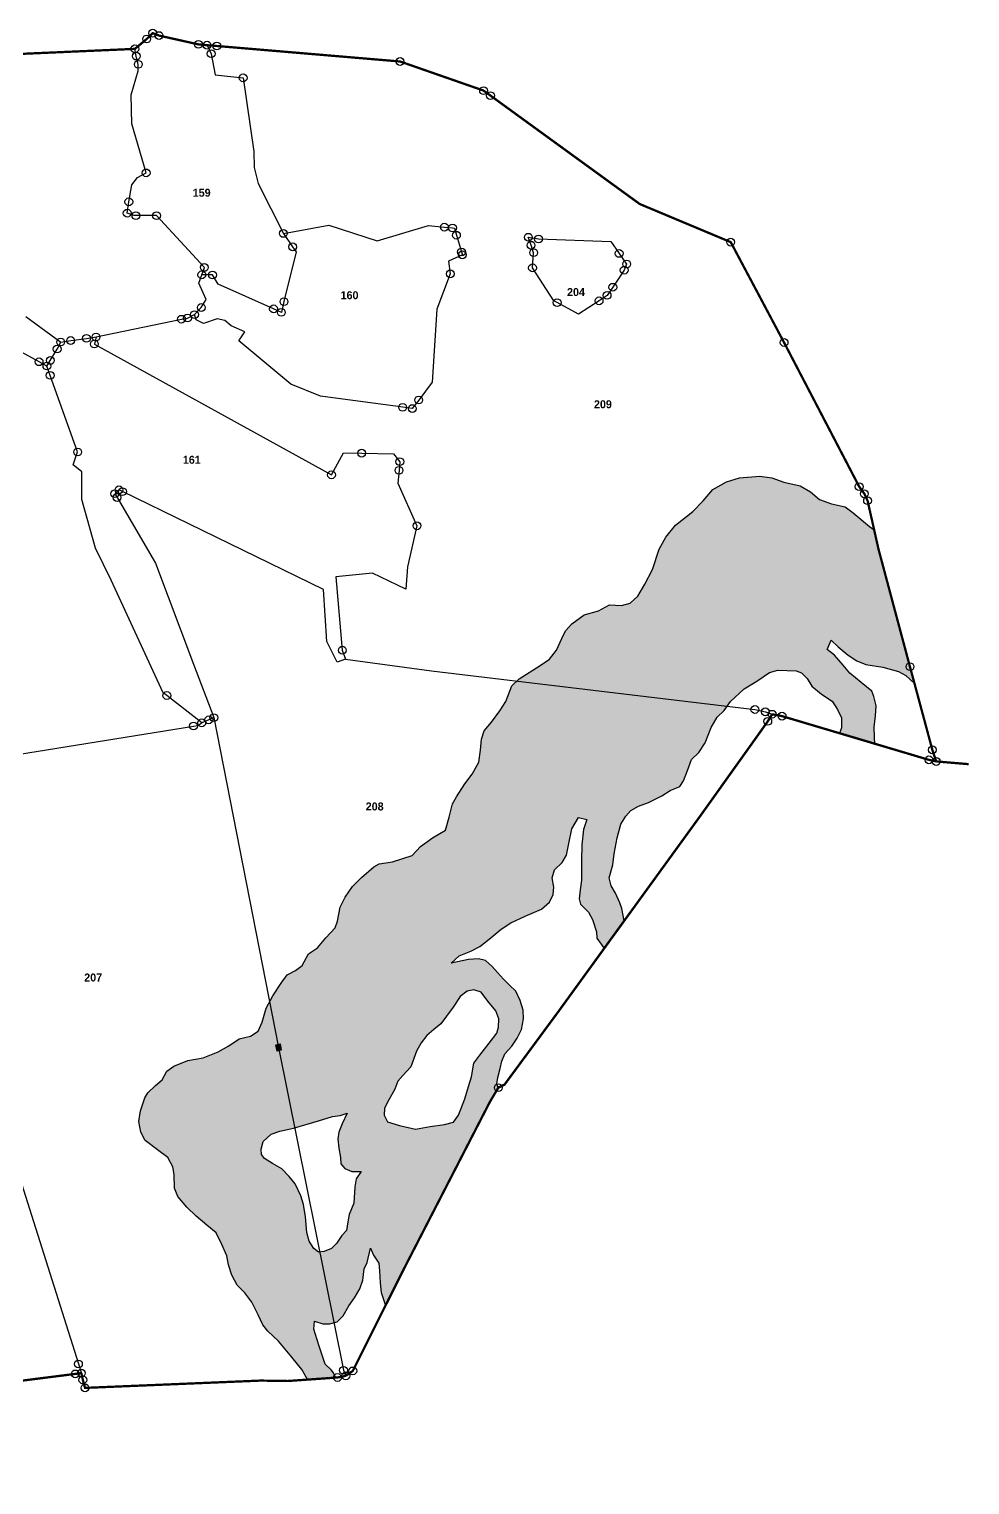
# Model space of a CAD drawing. Header units: metres. Extents: x 260330 to 264311, y 2217268 to 2221292.
# Drawn here: x 263372 to 264311, y 2217397 to 2218853 of the extents above; entities that cross this region are included whole.
import ezdxf

# ---------------------------------------------------------------- set-up
doc = ezdxf.new("R2010")
doc.units = ezdxf.units.M
doc.header["$MEASUREMENT"] = 0
doc.linetypes.add('DIVIDE', pattern=[1.25, 0.5, -0.25, 0, -0.25, 0, -0.25])
for name, color, linetype in [('C-BRDG-FOUNDATION', 2, 'Continuous'), ('POLY_HATCH', 12, 'Continuous'), ('POLY_PARCEL', 6, 'Continuous'), ('SYM_STONE', 1, 'Continuous'), ('V_BOUND_LINE', 7, 'Continuous'), ('V_DIVIDE_LINE', 7, 'DIVIDE')]:
    doc.layers.add(name, color=color, linetype=linetype)
doc.styles.add('TEXT_MAP', font='', dxfattribs={"height": 2.5})
doc.styles.get('TEXT_MAP').set_extended_font_data('Kruti Dev 050')

# ---------------------------------------------------------------- blocks, each defined once
blk = doc.blocks.new('STONE')
blk.add_circle((0, 0), 0.851)
blk = doc.blocks.new('STONESQUAREFILLED')
blk.add_hatch(color=256).paths.add_polyline_path([(0.7, -0.48), (0.7, 0.48), (-0.7, 0.48), (-0.7, -0.48)])
blk.add_lwpolyline([(-0.7, 0.48), (0.7, 0.48), (0.7, -0.48), (-0.7, -0.48)], close=True)

msp = doc.modelspace()

# ---------------------------------------------------------------- hatches: boundary and pattern name
at = {"layer": 'POLY_HATCH'}
h = msp.add_hatch(dxfattribs=at)
h.set_pattern_fill('ZIGZAG', color=256, style=0)
h.set_pattern_definition([(0, (0, 0), (3.175, 3.175), [3.175, -3.175]), (90, (3.175, 0), (-3.175, 3.175), [3.175, -3.175])])
h.paths.add_polyline_path([(264058.8, 2218164.8), (264066.1, 2218171.4), (264072.4, 2218180.4), (264085.8, 2218193.2), (264098.5, 2218200.7), (264111.1, 2218209.4), (264119.4, 2218211.9), (264138, 2218211), (264143.2, 2218209), (264148.7, 2218203.5), (264153.6, 2218195.7), (264163.1, 2218187.7), (264173.9, 2218180.8), (264179.3, 2218172.3), (264183, 2218164), (264183.2, 2218157.6), (264183.1, 2218154.1), (264181.1, 2218148.7), (264216.4, 2218138.2), (264216.1, 2218144.5), (264215.7, 2218154.9), (264217.2, 2218166.2), (264217.7, 2218176.1), (264215.4, 2218185.3), (264213.4, 2218190.8), (264202.9, 2218199.5), (264191.6, 2218208.7), (264184.7, 2218216.7), (264176.1, 2218226.6), (264168.7, 2218232.4), (264172.8, 2218241.8), (264179.7, 2218235.1), (264189.7, 2218226.9), (264198.5, 2218221), (264207.4, 2218217.4), (264224.5, 2218214.8), (264240.2, 2218210.4), (264247.3, 2218206.4), (264256.1, 2218198.4), (264252.3, 2218212.4), (264251.5, 2218215.3), (264220.1, 2218332.8), (264215.7, 2218352.2), (264211, 2218355.5), (264194.7, 2218369.2), (264186.7, 2218375.1), (264173, 2218378), (264161.1, 2218382.3), (264152.3, 2218390), (264142, 2218396), (264125.6, 2218399.6), (264113.4, 2218403.9), (264101.6, 2218405.8), (264081.3, 2218404), (264068.2, 2218400.1), (264054.5, 2218392.5), (264044.8, 2218381), (264034.6, 2218370.5), (264017.4, 2218356.6), (264007.6, 2218344.7), (264001, 2218332.6), (263994.4, 2218312.5), (263986.8, 2218297.8), (263979.8, 2218285.7), (263972.1, 2218278.7), (263963.3, 2218276.4), (263951.3, 2218277), (263940.5, 2218271.1), (263926.1, 2218267.2), (263913.7, 2218258.1), (263907.3, 2218251.1), (263903.8, 2218243.5), (263898.6, 2218231.8), (263891.3, 2218222.9), (263882.1, 2218216.3), (263861.3, 2218203.1), (263854, 2218196.1), (263847.8, 2218180.3), (263841.8, 2218171), (263833.4, 2218159.9), (263826.1, 2218151.1), (263823.4, 2218142.9), (263822.4, 2218131.9), (263820.9, 2218119.9), (263814.3, 2218107.8), (263807, 2218098.1), (263798.5, 2218085.2), (263794.5, 2218078), (263791.1, 2218064.9), (263787.7, 2218051.7), (263774.5, 2218044.1), (263762.6, 2218035.5), (263754.2, 2218026.5), (263734.6, 2218020.1), (263721.2, 2218018), (263716, 2218015), (263703.5, 2218004.6), (263694.8, 2217995.4), (263687.4, 2217984.7), (263682.3, 2217974.9), (263679.8, 2217960.8), (263677.2, 2217954), (263668, 2217944.3), (263659.6, 2217934.2), (263650.6, 2217928), (263644.5, 2217916.4), (263637.8, 2217911.6), (263629.3, 2217907), (263623.4, 2217899), (263615, 2217886.1), (263608.4, 2217874), (263604.5, 2217860), (263600.4, 2217851), (263592.8, 2217845.9), (263581.6, 2217843.2), (263571, 2217836.2), (263560.6, 2217830.2), (263545.6, 2217824.1), (263530.3, 2217821.6), (263516.3, 2217815.9), (263509.1, 2217810.7), (263504.6, 2217802.2), (263497.9, 2217796.5), (263490.2, 2217789.1), (263487.2, 2217784.2), (263482.8, 2217771.1), (263481.4, 2217760.6), (263483.2, 2217750), (263487.4, 2217741.5), (263499.8, 2217732.2), (263510.1, 2217724.6), (263515.1, 2217715.1), (263516.6, 2217707.7), (263516.9, 2217693.9), (263520.1, 2217685.5), (263529.3, 2217675), (263538.5, 2217665.8), (263549.1, 2217657), (263558.4, 2217649.2), (263564.2, 2217637.4), (263569.2, 2217626.2), (263570.7, 2217617.2), (263574.3, 2217606.9), (263579.3, 2217597), (263587.2, 2217589.3), (263594.1, 2217579.8), (263600.4, 2217567.1), (263605, 2217557.2), (263610.2, 2217551), (263620.7, 2217540.8), (263634.2, 2217525), (263644.2, 2217512.6), (263649.8, 2217502.5), (263677.6, 2217504.5), (263675.7, 2217509.3), (263673.2, 2217512.1), (263667.5, 2217517.8), (263664.7, 2217526), (263660.9, 2217537), (263656.2, 2217552.9), (263656.6, 2217561), (263665.1, 2217558.4), (263671.6, 2217558.1), (263679.3, 2217560.4), (263685.5, 2217566.1), (263690.9, 2217576.1), (263696.7, 2217584.4), (263702, 2217593.4), (263705.1, 2217601.9), (263706.2, 2217613.2), (263709.2, 2217619.5), (263712.6, 2217633.9), (263715.5, 2217626.8), (263721.1, 2217618.9), (263721.8, 2217611.3), (263722.3, 2217599.4), (263723.4, 2217589.6), (263727.8, 2217576.7), (263745.2, 2217611.6), (263832, 2217780.3), (263840.3, 2217794.3), (263838.7, 2217798.2), (263839.8, 2217804.4), (263842.3, 2217813.4), (263843.9, 2217820.8), (263846.8, 2217828.2), (263853.8, 2217835.8), (263859.2, 2217843.9), (263863.4, 2217852.4), (263865.6, 2217863.1), (263865.2, 2217871.9), (263862.3, 2217881.4), (263857.7, 2217890.7), (263851.4, 2217896.9), (263845.4, 2217903), (263839.5, 2217909.6), (263834.3, 2217915.6), (263827.5, 2217921.4), (263820.5, 2217923), (263810.5, 2217922.6), (263793.2, 2217918.9), (263801.1, 2217926), (263813, 2217930.8), (263822, 2217935.4), (263831.1, 2217942.9), (263843.2, 2217952.7), (263852.7, 2217959.3), (263867.2, 2217965.7), (263883.4, 2217972.8), (263891.3, 2217979.7), (263895, 2217987.5), (263895.8, 2217994.9), (263894.2, 2218004.2), (263896.6, 2218012), (263904.1, 2218019.5), (263908.6, 2218026.8), (263910.8, 2218038.4), (263913.7, 2218053.2), (263920.5, 2218064.3), (263928.7, 2218062.6), (263925.3, 2218052.4), (263923.7, 2218037), (263923.4, 2218021.5), (263923.3, 2218001.9), (263922, 2217992), (263921.1, 2217983.3), (263922.5, 2217977.8), (263930.5, 2217969.9), (263934.3, 2217962.6), (263938.3, 2217950.3), (263938.9, 2217943.9), (263943.1, 2217937.9), (263946, 2217933.5), (263966.1, 2217961.2), (263963.7, 2217973.4), (263961.7, 2217979.3), (263957.5, 2217988.9), (263953.2, 2217996.1), (263951.2, 2218004.3), (263954.8, 2218017), (263955.9, 2218028), (263959, 2218044.1), (263962.6, 2218057.9), (263967.6, 2218065.9), (263972.6, 2218071.4), (263980.4, 2218075.7), (263990.4, 2218079.3), (264003.6, 2218086.2), (264012.1, 2218091.3), (264021.6, 2218095.5), (264025.4, 2218101.1), (264029.4, 2218111.4), (264033.4, 2218122.3), (264040.8, 2218129.5), (264047.1, 2218139.1), (264053.1, 2218154.6)])
h.paths.add_polyline_path([(263823.2, 2217890), (263829.7, 2217880.9), (263838, 2217871.2), (263840.9, 2217863.2), (263840.5, 2217854.9), (263838.8, 2217849), (263831.3, 2217839), (263821.9, 2217827), (263816, 2217818.9), (263813.5, 2217805.2), (263810.7, 2217795.6), (263806.9, 2217783.3), (263800.5, 2217766.9), (263795.5, 2217759.8), (263786.6, 2217757.4), (263772.2, 2217755.4), (263757.7, 2217752.8), (263741.7, 2217756.4), (263729.8, 2217760.2), (263726.4, 2217766.8), (263726.8, 2217773.8), (263730.9, 2217782.3), (263736.9, 2217792.7), (263740.1, 2217800.9), (263745, 2217806.6), (263752.8, 2217815.1), (263758.7, 2217830.7), (263763.3, 2217839.2), (263768.8, 2217846.4), (263776, 2217852.5), (263782.8, 2217858.2), (263788.7, 2217865.8), (263795.1, 2217874.7), (263802.1, 2217885.5), (263809.3, 2217890.7), (263815.9, 2217892.2)], flags=16)
h.paths.add_polyline_path([(263689.2, 2217768.7), (263684.4, 2217758.3), (263681.1, 2217750), (263679.9, 2217743.3), (263681.1, 2217733.9), (263682.8, 2217724.4), (263682.9, 2217718.1), (263686.9, 2217713.6), (263694, 2217710.7), (263703.4, 2217710.7), (263698.3, 2217703.3), (263697.1, 2217695.3), (263695.9, 2217678.8), (263691.5, 2217667.4), (263689.9, 2217660.3), (263688.6, 2217651.4), (263684.1, 2217646.5), (263678.6, 2217638.7), (263673.7, 2217633.4), (263666.3, 2217630.4), (263660.8, 2217629.8), (263655.9, 2217633.5), (263651.5, 2217640.9), (263649, 2217649.5), (263647.6, 2217665.3), (263645.7, 2217677.7), (263643.1, 2217686.3), (263637.3, 2217698.2), (263631.3, 2217705.7), (263624, 2217713.3), (263614.9, 2217718.4), (263606.6, 2217723.5), (263603.9, 2217727.4), (263603.3, 2217733), (263605.3, 2217740.5), (263613.3, 2217747.8), (263622, 2217750.8), (263635.7, 2217753.9), (263660.7, 2217761.2), (263674.6, 2217765.6), (263682.2, 2217766.5)], flags=16)

# ---------------------------------------------------------------- linework, layer by layer
at = {"layer": 'POLY_HATCH', "flags": 128}
for points in [[(263649.8, 2217502.5), (263644.2, 2217512.6), (263634.2, 2217525), (263620.7, 2217540.8), (263610.2, 2217551), (263605, 2217557.2), (263600.4, 2217567.1), (263594.1, 2217579.8), (263587.2, 2217589.3), (263579.3, 2217597), (263574.3, 2217606.9), (263570.7, 2217617.2), (263569.2, 2217626.2), (263564.2, 2217637.4), (263558.4, 2217649.2), (263549.1, 2217657), (263538.5, 2217665.8), (263529.3, 2217675), (263520.1, 2217685.5), (263516.9, 2217693.9), (263516.6, 2217707.7), (263515.1, 2217715.1), (263510.1, 2217724.6), (263499.8, 2217732.2), (263487.4, 2217741.5), (263483.2, 2217750), (263481.4, 2217760.6), (263482.8, 2217771.1), (263487.2, 2217784.2), (263490.2, 2217789.1), (263497.9, 2217796.5), (263504.6, 2217802.2), (263509.1, 2217810.7), (263516.3, 2217815.9), (263530.3, 2217821.6), (263545.6, 2217824.1), (263560.6, 2217830.2), (263571, 2217836.2), (263581.6, 2217843.2), (263592.8, 2217845.9), (263600.4, 2217851), (263604.5, 2217860), (263608.4, 2217874), (263615, 2217886.1), (263623.4, 2217899), (263629.3, 2217907), (263637.8, 2217911.6), (263644.5, 2217916.4), (263650.6, 2217928), (263659.6, 2217934.2), (263668, 2217944.3), (263677.2, 2217954), (263679.8, 2217960.8), (263682.3, 2217974.9), (263687.4, 2217984.7), (263694.8, 2217995.4), (263703.5, 2218004.6), (263716, 2218015), (263721.2, 2218018), (263734.6, 2218020.1), (263754.2, 2218026.5), (263762.6, 2218035.5), (263774.5, 2218044.1), (263787.7, 2218051.7), (263791.1, 2218064.9), (263794.5, 2218078), (263798.5, 2218085.2), (263807, 2218098.1), (263814.3, 2218107.8), (263820.9, 2218119.9), (263822.4, 2218131.9), (263823.4, 2218142.9), (263826.1, 2218151.1), (263833.4, 2218159.9), (263841.8, 2218171), (263847.8, 2218180.3), (263854, 2218196.1), (263861.3, 2218203.1), (263882.1, 2218216.3), (263891.3, 2218222.9), (263898.6, 2218231.8), (263903.8, 2218243.5), (263907.3, 2218251.1), (263913.7, 2218258.1), (263926.1, 2218267.2), (263940.5, 2218271.1), (263951.3, 2218277), (263963.3, 2218276.4), (263972.1, 2218278.7), (263979.8, 2218285.7), (263986.8, 2218297.8), (263994.4, 2218312.5), (264001, 2218332.6), (264007.6, 2218344.7), (264017.4, 2218356.6), (264034.6, 2218370.5), (264044.8, 2218381), (264054.5, 2218392.5), (264068.2, 2218400.1), (264081.3, 2218404), (264101.6, 2218405.8), (264113.4, 2218403.9), (264125.6, 2218399.6), (264142, 2218396), (264152.3, 2218390), (264161.1, 2218382.3), (264173, 2218378), (264186.7, 2218375.1), (264194.7, 2218369.2), (264211, 2218355.5), (264215.7, 2218352.2)], [(264216.4, 2218138.2), (264216.1, 2218144.5), (264215.7, 2218154.9), (264217.2, 2218166.2), (264217.7, 2218176.1), (264215.4, 2218185.3), (264213.4, 2218190.8), (264202.9, 2218199.5), (264191.6, 2218208.7), (264184.7, 2218216.7), (264176.1, 2218226.6), (264168.7, 2218232.4), (264172.8, 2218241.8), (264179.7, 2218235.1), (264189.7, 2218226.9), (264198.5, 2218221), (264207.4, 2218217.4), (264224.5, 2218214.8), (264240.2, 2218210.4), (264247.3, 2218206.4), (264256.1, 2218198.4)], [(263966.1, 2217961.2), (263963.7, 2217973.4), (263961.7, 2217979.3), (263957.5, 2217988.9), (263953.2, 2217996.1), (263951.2, 2218004.3), (263954.8, 2218017), (263955.9, 2218028), (263959, 2218044.1), (263962.6, 2218057.9), (263967.6, 2218065.9), (263972.6, 2218071.4), (263980.4, 2218075.7), (263990.4, 2218079.3), (264003.6, 2218086.2), (264012.1, 2218091.3), (264021.6, 2218095.5), (264025.4, 2218101.1), (264029.4, 2218111.4), (264033.4, 2218122.3), (264040.8, 2218129.5), (264047.1, 2218139.1), (264053.1, 2218154.6), (264058.8, 2218164.8), (264066.1, 2218171.4), (264072.4, 2218180.4), (264085.8, 2218193.2), (264098.5, 2218200.7), (264111.1, 2218209.4), (264119.4, 2218211.9), (264138, 2218211), (264143.2, 2218209), (264148.7, 2218203.5), (264153.6, 2218195.7), (264163.1, 2218187.7), (264173.9, 2218180.8), (264179.3, 2218172.3), (264183, 2218164), (264183.2, 2218157.6), (264183.1, 2218154.1), (264181.1, 2218148.7)], [(263840.3, 2217794.3), (263838.7, 2217798.2), (263839.8, 2217804.4), (263842.3, 2217813.4), (263843.9, 2217820.8), (263846.8, 2217828.2), (263853.8, 2217835.8), (263859.2, 2217843.9), (263863.4, 2217852.4), (263865.6, 2217863.1), (263865.2, 2217871.9), (263862.3, 2217881.4), (263857.7, 2217890.7), (263851.4, 2217896.9), (263845.4, 2217903), (263839.5, 2217909.6), (263834.3, 2217915.6), (263827.5, 2217921.4), (263820.5, 2217923), (263810.5, 2217922.6), (263793.2, 2217918.9), (263801.1, 2217926), (263813, 2217930.8), (263822, 2217935.4), (263831.1, 2217942.9), (263843.2, 2217952.7), (263852.7, 2217959.3), (263867.2, 2217965.7), (263883.4, 2217972.8), (263891.3, 2217979.7), (263895, 2217987.5), (263895.8, 2217994.9), (263894.2, 2218004.2), (263896.6, 2218012), (263904.1, 2218019.5), (263908.6, 2218026.8), (263910.8, 2218038.4), (263913.7, 2218053.2), (263920.5, 2218064.3), (263928.7, 2218062.6), (263925.3, 2218052.4), (263923.7, 2218037), (263923.4, 2218021.5), (263923.3, 2218001.9), (263922, 2217992), (263921.1, 2217983.3), (263922.5, 2217977.8), (263930.5, 2217969.9), (263934.3, 2217962.6), (263938.3, 2217950.3), (263938.9, 2217943.9), (263943.1, 2217937.9), (263946, 2217933.5)], [(263677.6, 2217504.5), (263675.7, 2217509.3), (263673.2, 2217512.1), (263667.5, 2217517.8), (263664.7, 2217526), (263660.9, 2217537), (263656.2, 2217552.9), (263656.6, 2217561), (263665.1, 2217558.4), (263671.6, 2217558.1), (263679.3, 2217560.4), (263685.5, 2217566.1), (263690.9, 2217576.1), (263696.7, 2217584.4), (263702, 2217593.4), (263705.1, 2217601.9), (263706.2, 2217613.2), (263709.2, 2217619.5), (263712.6, 2217633.9), (263715.5, 2217626.8), (263721.1, 2217618.9), (263721.8, 2217611.3), (263722.3, 2217599.4), (263723.4, 2217589.6), (263727.8, 2217576.7)]]:
    msp.add_lwpolyline(points, dxfattribs=at)
for points in [[(263752.8, 2217815.1), (263745, 2217806.6), (263740.1, 2217800.9), (263736.9, 2217792.7), (263730.9, 2217782.3), (263726.8, 2217773.8), (263726.4, 2217766.8), (263729.8, 2217760.2), (263741.7, 2217756.4), (263757.7, 2217752.8), (263772.2, 2217755.4), (263786.6, 2217757.4), (263795.5, 2217759.8), (263800.5, 2217766.9), (263806.9, 2217783.3), (263810.7, 2217795.6), (263813.5, 2217805.2), (263816, 2217818.9), (263821.9, 2217827), (263831.3, 2217839), (263838.8, 2217849), (263840.5, 2217854.9), (263840.9, 2217863.2), (263838, 2217871.2), (263829.7, 2217880.9), (263823.2, 2217890), (263815.9, 2217892.2), (263809.3, 2217890.7), (263802.1, 2217885.5), (263795.1, 2217874.7), (263788.7, 2217865.8), (263782.8, 2217858.2), (263776, 2217852.5), (263768.8, 2217846.4), (263763.3, 2217839.2), (263758.7, 2217830.7)], [(263689.2, 2217768.7), (263684.4, 2217758.3), (263681.1, 2217750), (263679.9, 2217743.3), (263681.1, 2217733.9), (263682.8, 2217724.4), (263682.9, 2217718.1), (263686.9, 2217713.6), (263694, 2217710.7), (263703.4, 2217710.7), (263698.3, 2217703.3), (263697.1, 2217695.3), (263695.9, 2217678.8), (263691.5, 2217667.4), (263689.9, 2217660.3), (263688.6, 2217651.4), (263684.1, 2217646.5), (263678.6, 2217638.7), (263673.7, 2217633.4), (263666.3, 2217630.4), (263660.8, 2217629.8), (263655.9, 2217633.5), (263651.5, 2217640.9), (263649, 2217649.5), (263647.6, 2217665.3), (263645.7, 2217677.7), (263643.1, 2217686.3), (263637.3, 2217698.2), (263631.3, 2217705.7), (263624, 2217713.3), (263614.9, 2217718.4), (263606.6, 2217723.5), (263603.9, 2217727.4), (263603.3, 2217733), (263605.3, 2217740.5), (263613.3, 2217747.8), (263622, 2217750.8), (263635.7, 2217753.9), (263660.7, 2217761.2), (263674.6, 2217765.6), (263682.2, 2217766.5)]]:
    msp.add_lwpolyline(points, close=True, dxfattribs=at)
at = {"layer": 'POLY_PARCEL', "ltscale": 10, "flags": 128}
for points in [[(263544.1, 2218607), (263546.7, 2218614.4), (263498.9, 2218666.2), (263478.3, 2218666.2), (263476.6, 2218666.2), (263469.6, 2218668.7), (263471.2, 2218680), (263474.4, 2218697.1), (263479.8, 2218704.3), (263488.5, 2218708.9), (263474.1, 2218757.9), (263473.6, 2218786.9), (263480.7, 2218811), (263480.7, 2218817.4), (263478.7, 2218825.7), (263477.3, 2218832.9)], [(263549.4, 2218836.6), (263553.5, 2218828.1), (263557.6, 2218806.8), (263585.4, 2218803.9), (263596, 2218730.2), (263596.3, 2218714.3), (263600.3, 2218698.3), (263625.6, 2218648.4)], [(263625.6, 2218648.4), (263670.9, 2218656.5), (263719.4, 2218640.9), (263770.5, 2218656.3), (263786.5, 2218654.7), (263794.6, 2218653.9), (263796.4, 2218653.7), (263798.5, 2218646.6), (263803.6, 2218629.9), (263804.4, 2218627), (263790.6, 2218620.5), (263792.4, 2218608), (263779, 2218572.8), (263774.1, 2218499.6), (263760.8, 2218481.8), (263754.4, 2218473.3), (263744.8, 2218474.6), (263662.7, 2218485.8), (263633, 2218497.8), (263581, 2218541.1), (263587, 2218549.9), (263573.5, 2218556.1), (263567.3, 2218561.5), (263559.4, 2218562.9), (263545.7, 2218558.5), (263538.6, 2218562.1), (263536.9, 2218567.2)], [(263625.6, 2218648.4), (263634.9, 2218635), (263638.5, 2218630), (263626.2, 2218580.2), (263623.6, 2218569.5), (263615.8, 2218573), (263560.5, 2218597.8), (263554.9, 2218606.9), (263544.1, 2218607)], [(263961, 2218628.4), (263968.5, 2218617.8), (263966.1, 2218611.7), (263954.7, 2218594.6), (263949, 2218586.5), (263941, 2218581), (263920.4, 2218567.7), (263899.1, 2218579.2), (263895.9, 2218581), (263874.5, 2218614), (263875.6, 2218629.1), (263873, 2218636.6), (263870.3, 2218644.6), (263880.5, 2218642.9), (263952.7, 2218640.3), (263961, 2218628.4)], [(263536.9, 2218567.2), (263543.6, 2218574.3), (263548.5, 2218582.3), (263541.1, 2218598.6), (263544.1, 2218607)], [(263389.4, 2218515.8), (263381.6, 2218520.1), (263356.8, 2218533.8), (263345.9, 2218517), (263175.7, 2218554.1), (263164, 2218556.5)], [(263368.4, 2218565.3), (263403.2, 2218539.8)], [(263438.5, 2218544.9), (263523.8, 2218562.6), (263529.8, 2218563.8), (263536.9, 2218567.2)], [(263403.2, 2218539.8), (263413.2, 2218541.3), (263428.9, 2218543.5), (263438.5, 2218544.9)], [(263438.5, 2218544.9), (263436.8, 2218537.8), (263673.7, 2218407), (263685.7, 2218429), (263703.9, 2218428.7), (263735.7, 2218428.2), (263741.9, 2218420.2), (263741.2, 2218411.5), (263740.1, 2218398.8), (263759.1, 2218356.1), (263749.7, 2218315.1), (263747.8, 2218292.7), (263714.5, 2218308.7), (263677.9, 2218305.1), (263684.5, 2218231.7), (263687.6, 2218222.9)], [(263389.4, 2218515.8), (263392.8, 2218521.4), (263399.6, 2218532.8), (263403.2, 2218539.8)], [(263544.1, 2218159.1), (263509.2, 2218186.4), (263505.6, 2218189.2), (263453.6, 2218301.8), (263437.9, 2218333.7), (263424.3, 2218382.3), (263424.2, 2218409.9), (263415.8, 2218417.1), (263420.1, 2218429.9), (263392.7, 2218506.5), (263389.4, 2218515.8)], [(263687.6, 2218222.9), (263679.4, 2218219.8), (263668.9, 2218240.5), (263665.7, 2218292.4), (263464.9, 2218390.3), (263461.4, 2218392), (263457.2, 2218388.2), (263459.5, 2218384.4), (263498, 2218318.9), (263535.7, 2218217.8), (263556.1, 2218164.3)], [(263687.6, 2218222.9), (263773.6, 2218211.1), (264096.6, 2218172.4), (264107.1, 2218170.1), (264113.9, 2218167.7)], [(263556.1, 2218164.3), (263551.1, 2218162.1), (263544.1, 2218159.1)], [(263556.1, 2218164.3), (263620.8, 2217834.5), (263685.7, 2217511.8), (263688, 2217506.3)], [(263262.4, 2218111.8), (263535.9, 2218155.9), (263540.2, 2218156.6), (263544.1, 2218159.1)], [(263351.5, 2217736.4), (263353.8, 2217731.1), (263420.9, 2217518.1), (263423.8, 2217509)]]:
    msp.add_lwpolyline(points, dxfattribs=at)
at = {"layer": 'V_BOUND_LINE', "ltscale": 10, "const_width": 2.29, "flags": 128}
for points in [[(263477.3, 2218832.9), (263489, 2218842.7), (263495, 2218848.6), (263501.4, 2218846.2), (263540.8, 2218837.4), (263549.4, 2218836.6)], [(262995.4, 2218811.6), (263006.8, 2218812.2), (263477.3, 2218832.9)], [(264113.9, 2218167.7), (264109.5, 2218160.6), (264042.5, 2218066.6), (263900.6, 2217870.8), (263846.6, 2217797.5), (263840.3, 2217794.3), (263832, 2217780.3), (263745.2, 2217611.6), (263695, 2217511.2), (263689.1, 2217507.1), (263688, 2217506.3)], [(263423.8, 2217509), (263417.8, 2217508.2), (263340.6, 2217498.4), (263337.8, 2217506.8), (263322.1, 2217554.9), (263319.9, 2217561.4), (263310.6, 2217561.1), (263284.7, 2217560.3), (263277.1, 2217560.1), (263276.9, 2217555.2), (263276.4, 2217539.6), (263326.1, 2217476.2), (263331.2, 2217469.6), (263281.3, 2217458.6), (263271.2, 2217456.4), (263262.2, 2217454.7), (262973.3, 2217400), (262964.8, 2217398.4)], [(263688, 2217506.3), (263679.7, 2217504.6), (263630.2, 2217501.1), (263602.9, 2217501.5), (263427.5, 2217494.2), (263425.3, 2217502.2), (263423.8, 2217509)]]:
    msp.add_lwpolyline(points, dxfattribs=at)
at = {"layer": 'V_BOUND_LINE', "const_width": 2.29, "flags": 128}
for points in [[(263549.4, 2218836.6), (263559.1, 2218835.8), (263742.2, 2218820.3), (263825.6, 2218791.2), (263832.5, 2218786.2), (263981.6, 2218677.8), (264072.5, 2218639.7), (264125.8, 2218539.3), (264200.8, 2218395.3), (264206, 2218388.1), (264209.2, 2218381.2), (264220.1, 2218332.8), (264251.5, 2218215.3), (264252.3, 2218212.4), (264273.9, 2218132.1), (264277.8, 2218120.5)], [(264277.8, 2218120.5), (264270.5, 2218122.1), (264123.8, 2218165.8), (264113.9, 2218167.7)]]:
    msp.add_lwpolyline(points, dxfattribs=at)
at = {"layer": 'V_DIVIDE_LINE', "ltscale": 10, "const_width": 2.29, "flags": 128}
msp.add_lwpolyline([(264277.8, 2218120.5), (264310.2, 2218117.8)], dxfattribs=at)

# ---------------------------------------------------------------- block references
at = {"layer": 'SYM_STONE', "xscale": 4.571041181490074, "yscale": 4.571041181490074, "zscale": 4.571041181490074}
for name, p, rotation in [('STONE', (263489, 2218842.7), 357.2240163742465), ('STONE', (263495, 2218848.6), 357.2240163742465), ('STONE', (263501.4, 2218846.2), 357.2240163742465), ('STONE', (263477.3, 2218832.9), 357.2240163742465), ('STONE', (263540.8, 2218837.4), 357.2240163742465), ('STONE', (263549.4, 2218836.6), 357.2240163742465), ('STONE', (263553.5, 2218828.1), 357.2240163742465), ('STONE', (263559.1, 2218835.8), 357.2240163742465), ('STONE', (263478.7, 2218825.7), 357.2240163742465), ('STONE', (263480.7, 2218817.4), 357.2240163742465), ('STONE', (263742.2, 2218820.3), 357.2240163742465), ('STONE', (263585.4, 2218803.9), 357.2240163742465), ('STONE', (263825.6, 2218791.2), 357.2240163742465), ('STONE', (263832.5, 2218786.2), 357.2240163742465), ('STONE', (263488.5, 2218708.9), 357.2240163742465), ('STONE', (263469.6, 2218668.7), 357.2240163742465), ('STONE', (263471.2, 2218680), 357.2240163742465), ('STONE', (263478.3, 2218666.2), 357.2240163742465), ('STONE', (263498.9, 2218666.2), 357.2240163742465), ('STONE', (263786.5, 2218654.7), 357.2240163742465), ('STONE', (263794.6, 2218653.9), 357.2240163742465), ('STONE', (263625.6, 2218648.4), 357.2240163742465), ('STONE', (263798.5, 2218646.6), 357.2240163742465), ('STONE', (263870.3, 2218644.6), 357.2240163742465), ('STONE', (263880.5, 2218642.9), 357.2240163742465), ('STONE', (264072.5, 2218639.7), 357.2240163742465), ('STONE', (263634.9, 2218635), 357.2240163742465), ('STONE', (263803.6, 2218629.9), 357.2240163742465), ('STONE', (263804.4, 2218627), 357.2240163742465), ('STONE', (263873, 2218636.6), 357.2240163742465), ('STONE', (263875.6, 2218629.1), 357.2240163742465), ('STONE', (263961, 2218628.4), 357.2240163742465), ('STONE', (263546.7, 2218614.4), 357.2240163742465), ('STONE', (263874.5, 2218614), 357.2240163742465), ('STONE', (263966.1, 2218611.7), 357.2240163742465), ('STONE', (263968.5, 2218617.8), 357.2240163742465), ('STONE', (263544.1, 2218607), 357.2240163742465), ('STONE', (263554.9, 2218606.9), 357.2240163742465), ('STONE', (263792.4, 2218608), 357.2240163742465), ('STONE', (263954.7, 2218594.6), 357.2240163742465), ('STONE', (263626.2, 2218580.2), 357.2240163742465), ('STONE', (263941, 2218581), 357.2240163742465), ('STONE', (263949, 2218586.5), 357.2240163742465), ('STONE', (263536.9, 2218567.2), 357.2240163742465), ('STONE', (263543.6, 2218574.3), 357.2240163742465), ('STONE', (263615.8, 2218573), 357.2240163742465), ('STONE', (263623.6, 2218569.5), 357.2240163742465), ('STONE', (263899.1, 2218579.2), 357.2240163742465), ('STONE', (263523.8, 2218562.6), 357.2240163742465), ('STONE', (263529.8, 2218563.8), 357.2240163742465), ('STONE', (263403.2, 2218539.8), 357.2240163742465), ('STONE', (263413.2, 2218541.3), 357.2240163742465), ('STONE', (263428.9, 2218543.5), 357.2240163742465), ('STONE', (263436.8, 2218537.8), 357.2240163742465), ('STONE', (263438.5, 2218544.9), 357.2240163742465), ('STONE', (264125.8, 2218539.3), 357.2240163742465), ('STONE', (263399.6, 2218532.8), 357.2240163742465), ('STONE', (263381.6, 2218520.1), 357.2240163742465), ('STONE', (263389.4, 2218515.8), 357.2240163742465), ('STONE', (263392.8, 2218521.4), 357.2240163742465), ('STONE', (263392.7, 2218506.5), 357.2240163742465), ('STONE', (263760.8, 2218481.8), 357.2240163742465), ('STONE', (263744.8, 2218474.6), 357.2240163742465), ('STONE', (263754.4, 2218473.3), 357.2240163742465), ('STONE', (263420.1, 2218429.9), 357.2240163742465), ('STONE', (263703.9, 2218428.7), 357.2240163742465), ('STONE', (263741.9, 2218420.2), 357.2240163742465), ('STONE', (263673.7, 2218407), 357.2240163742465), ('STONE', (263741.2, 2218411.5), 357.2240163742465), ('STONE', (263461.4, 2218392), 357.2240163742465), ('STONE', (264200.8, 2218395.3), 357.2240163742465), ('STONE', (263457.2, 2218388.2), 357.2240163742465), ('STONE', (263459.5, 2218384.4), 357.2240163742465), ('STONE', (263464.9, 2218390.3), 357.2240163742465), ('STONE', (264206, 2218388.1), 357.2240163742465), ('STONE', (264209.2, 2218381.2), 357.2240163742465), ('STONE', (263759.1, 2218356.1), 357.2240163742465), ('STONE', (263684.5, 2218231.7), 357.2240163742465), ('STONE', (264251.5, 2218215.3), 357.2240163742465), ('STONE', (263509.2, 2218186.4), 357.2240163742465), ('STONE', (263544.1, 2218159.1), 357.2240163742465), ('STONE', (263551.1, 2218162.1), 357.2240163742465), ('STONE', (263556.1, 2218164.3), 357.2240163742465), ('STONE', (264096.6, 2218172.4), 357.2240163742465), ('STONE', (264107.1, 2218170.1), 357.2240163742465), ('STONE', (264109.5, 2218160.6), 357.2240163742465), ('STONE', (264113.9, 2218167.7), 357.2240163742465), ('STONE', (264123.8, 2218165.8), 357.2240163742465), ('STONE', (263535.9, 2218155.9), 357.2240163742465), ('STONE', (264273.9, 2218132.1), 357.2240163742465), ('STONE', (264270.5, 2218122.1), 357.2240163742465), ('STONE', (264277.8, 2218120.5), 357.2240163742465), ('STONESQUAREFILLED', (263620.8, 2217834.5), 101.100789652125), ('STONE', (263840.3, 2217794.3), 357.2240163742465), ('STONE', (263420.9, 2217518.1), 357.2240163742465), ('STONE', (263417.8, 2217508.2), 357.2240163742465), ('STONE', (263423.8, 2217509), 357.2240163742465), ('STONE', (263679.7, 2217504.6), 357.2240163742465), ('STONE', (263685.7, 2217511.8), 357.2240163742465), ('STONE', (263688, 2217506.3), 357.2240163742465), ('STONE', (263695, 2217511.2), 357.2240163742465), ('STONE', (263425.3, 2217502.2), 357.2240163742465), ('STONE', (263427.5, 2217494.2), 357.2240163742465)]:
    msp.add_blockref(name, p, dxfattribs=dict(at, rotation=rotation))

# ---------------------------------------------------------------- texts
at = {"layer": 'C-BRDG-FOUNDATION', "color": 0, "char_height": 8, "attachment_point": 1, "style": 'TEXT_MAP'}
for s, width, insert in [('{\\fKruti Dev 050|b1|i0|c0|p2;\\C256;\\c0;159}', 2.813, (263535.1, 2218693.1)), ('{\\fKruti Dev 050|b1|i0|c0|p2;\\C256;\\c0;160}', 2.813, (263682.8, 2218590.6)), ('{\\fKruti Dev 050|b1|i0|c0|p2;\\C256;\\c0;204}', 2.813, (263909, 2218593.8)), ('{\\fKruti Dev 050|b1|i0|c0|p2;\\C256;\\c0;209}', 8, (263935.9, 2218481.6)), ('{\\fKruti Dev 050|b1|i0|c0|p2;\\C256;\\c0;161}', 2.813, (263525.2, 2218426.1)), ('{\\fKruti Dev 050|b1|i0|c0|p2;\\C256;\\c0;208}', 8, (263707.9, 2218079.5)), ('{\\fKruti Dev 050|b1|i0|c0|p2;\\C256;\\c0;207}', 8, (263426.7, 2217908.5))]:
    msp.add_mtext_dynamic_manual_height_columns(s, width=width, gutter_width=1, heights=[0], dxfattribs=dict(at, insert=insert))

doc.saveas('drawing.dxf')
